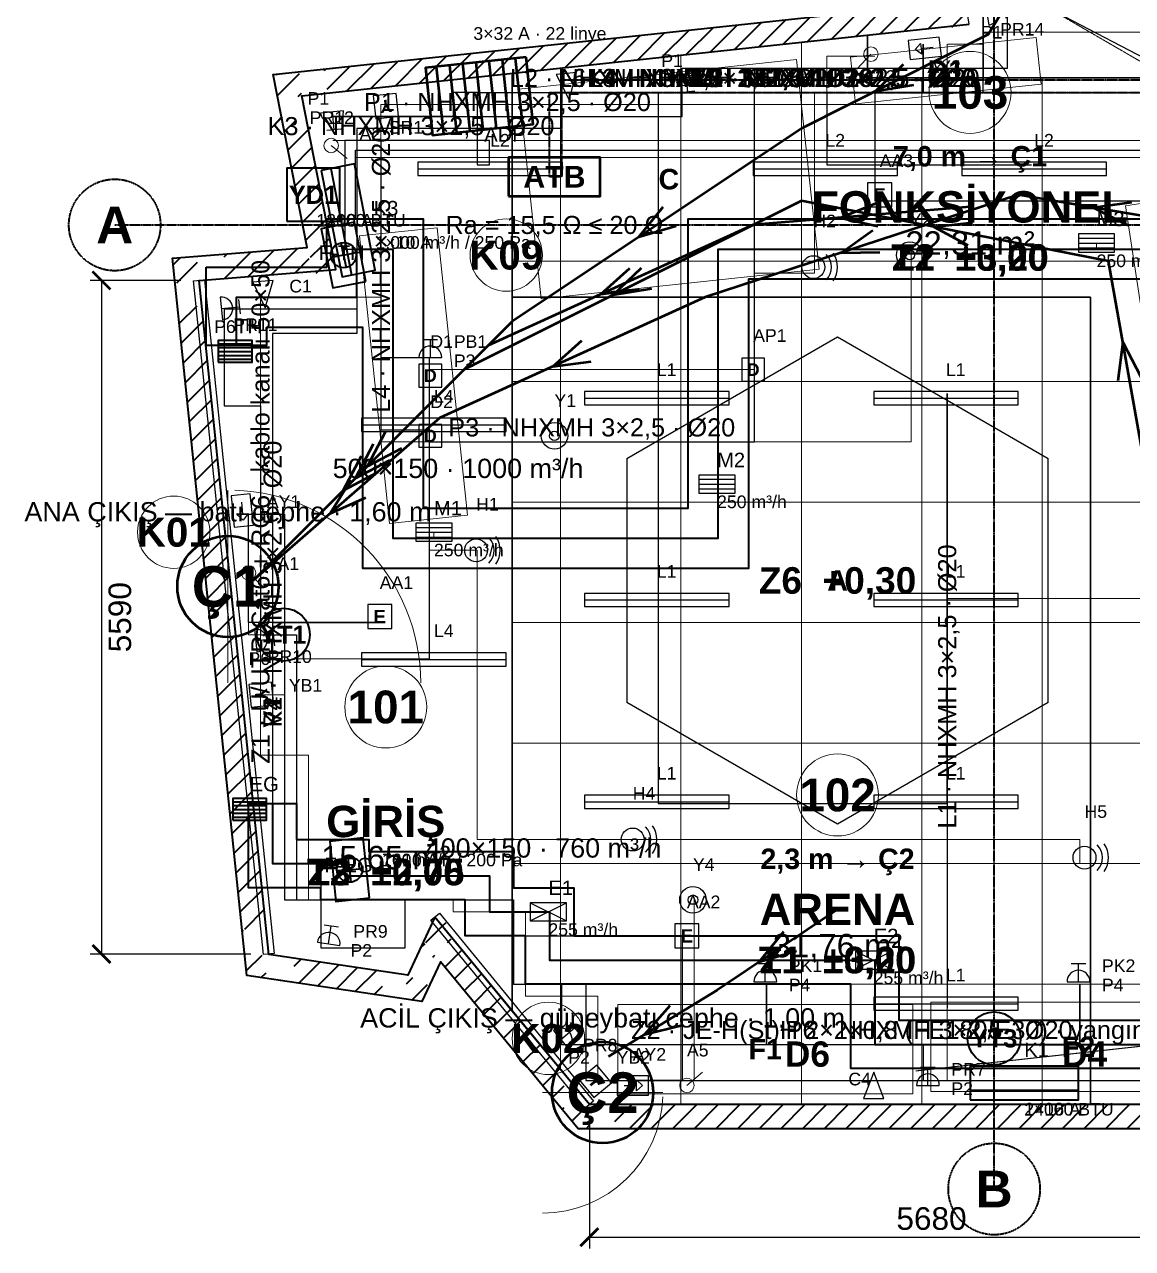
# Model space of a CAD drawing. Header units: millimetres. Extents: x -1449 to 13796, y -1194 to 14122.
# Drawn here: x -1449 to 7749, y -1194 to 8963 of the extents above; entities that cross this region are included whole.
import ezdxf
from ezdxf.enums import TextEntityAlignment as Align

# ---------------------------------------------------------------- set-up
doc = ezdxf.new("R2010")
doc.units = ezdxf.units.MM
doc.linetypes.add('DASHDOT', pattern=[3.556, 2.54, -0.508, 0, -0.508])
doc.linetypes.add('DASHED', pattern=[1.524, 1.27, -0.254])
for name, color, linetype, lineweight in [('A-CEPHE', 5, 'Continuous', 25), ('A-DUVAR-MEVCUT', 8, 'Continuous', 35), ('A-EKIPMAN', 9, 'Continuous', 18), ('A-KAPI', 8, 'Continuous', 18), ('A-KESIT-HAT', 1, 'DASHDOT', 35), ('A-MAHAL', 6, 'Continuous', 18), ('A-MOBILYA', 9, 'Continuous', 18), ('A-TAVAN-SINIR', 150, 'Continuous', 25), ('A-TAVAN-YAZI', 150, 'Continuous', 13), ('A-YANGIN-EKIP', 1, 'Continuous', 35), ('A-YANGIN-KACIS', 3, 'Continuous', 50), ('A-YAZI', 8, 'Continuous', 13), ('A-ZEMIN-DERZ', 253, 'Continuous', 13), ('A-ZEMIN-SINIR', 30, 'Continuous', 25), ('A-ZEMIN-YAZI', 30, 'Continuous', 13), ('E-AYD-ACIL', 3, 'Continuous', 25), ('E-AYD-ANAHTAR', 2, 'Continuous', 18), ('E-AYD-ARMATUR', 2, 'Continuous', 25), ('E-AYD-LINYE', 2, 'Continuous', 25), ('E-AYD-SORTI', 2, 'DASHED', 18), ('E-KUVVET-CIHAZ', 5, 'Continuous', 25), ('E-KUVVET-LINYE', 5, 'Continuous', 25), ('E-KUVVET-PRIZ', 5, 'Continuous', 25), ('E-PANO', 7, 'Continuous', 50), ('E-TOPRAK-BARA', 3, 'Continuous', 50), ('E-TOPRAK-ILETKEN', 3, 'DASHDOT', 35), ('E-TOPRAK-YAZI', 3, 'Continuous', 13), ('E-YAZI', 7, 'Continuous', 13), ('E-ZAYIF-KAMERA', 6, 'Continuous', 25), ('E-ZAYIF-LINYE', 6, 'DASHED', 13), ('E-ZAYIF-SES', 6, 'Continuous', 25), ('E-ZAYIF-TAVA', 6, 'Continuous', 18), ('E-ZAYIF-VERI', 6, 'Continuous', 25), ('E-ZAYIF-YANGIN', 1, 'Continuous', 25), ('G-OLCU', 7, 'Continuous', 13), ('M-HAVA-BESLEME', 3, 'Continuous', 35), ('M-HAVA-BRANSMAN', 3, 'DASHED', 18), ('M-HAVA-CIHAZ', 2, 'Continuous', 35), ('M-HAVA-EGZOZ', 1, 'Continuous', 35), ('M-HAVA-MENFEZ', 3, 'Continuous', 25), ('M-KLIMA-BAKIR', 4, 'Continuous', 25), ('M-KLIMA-DRENAJ', 4, 'DASHED', 18), ('M-KLIMA-IC', 4, 'Continuous', 35), ('M-YAZI', 7, 'Continuous', 13)]:
    doc.layers.add(name, color=color, linetype=linetype, lineweight=lineweight)
doc.styles.add('GYM', font='arial.ttf')
doc.styles.add('GYM-B', font='arialbd.ttf')
doc.dimstyles.new('GYM-75', dxfattribs={"dimscale": 75, "dimtxt": 2.5, "dimasz": 2, "dimexe": 1.25, "dimexo": 2, "dimgap": 0.8, "dimtad": 1, "dimdec": 0, "dimtxsty": 'GYM', "dimblk": 'ARCHTICK', "dimcen": 2.5, "dimclrt": 7, "dimazin": 3, "dimtfac": 1, "dimtmove": 0, "dimatfit": 3})

# ---------------------------------------------------------------- blocks, each defined once
blk = doc.blocks.new('_ARCHTICK')
at = {"color": 0, "linetype": 'BYBLOCK', "const_width": 0.15}
blk.add_lwpolyline([(-0.5, -0.5), (0.5, 0.5)], dxfattribs=at)
blk = doc.blocks.new('M_MENFEZ_BESLEME')
for p, q in [((-150, 40), (150, 40)), ((-150, 0), (150, 0)), ((-150, -40), (150, -40))]:
    blk.add_line(p, q)
blk.add_lwpolyline([(-150, -75), (150, -75), (150, 75), (-150, 75)], close=True)
at = {"style": 'GYM'}
for tag, p, height in [('KOD', (0, 140), 120), ('DEBI', (0, -200), 105)]:
    blk.add_attdef(tag, p, '', height=height, dxfattribs=at)
blk = doc.blocks.new('M_MENFEZ_EGZOZ')
for p, q in [((-150, -75), (150, 75)), ((-150, 75), (150, -75))]:
    blk.add_line(p, q)
blk.add_lwpolyline([(-150, -75), (150, -75), (150, 75), (-150, 75)], close=True)
at = {"style": 'GYM'}
for tag, p, height in [('KOD', (0, 140), 120), ('DEBI', (0, -200), 105)]:
    blk.add_attdef(tag, p, '', height=height, dxfattribs=at)
blk = doc.blocks.new('M_FAN')
for q in [(0, 105), (-105, 0), (105, 0), (0, -105)]:
    blk.add_line((0, 0), q)
blk.add_lwpolyline([(-250, -140), (250, -140), (250, 140), (-250, 140)], close=True)
blk.add_circle((0, 0), 105)
at = {"style": 'GYM'}
for tag, p, height in [('KOD', (0, 210), 120), ('TANIM', (0, -270), 105)]:
    blk.add_attdef(tag, p, '', height=height, dxfattribs=at)
blk = doc.blocks.new('M_PANJUR')
for p, q in [((-140, 64), (140, 64)), ((-140, 32), (140, 32)), ((-140, 0), (140, 0)), ((-140, -32), (140, -32)), ((-140, -64), (140, -64))]:
    blk.add_line(p, q)
blk.add_lwpolyline([(-140, -90), (140, -90), (140, 90), (-140, 90)], close=True)
at = {"style": 'GYM'}
blk.add_attdef('KOD', (0, 150), '', height=120, dxfattribs=at)
blk = doc.blocks.new('M_KLIMA_IC')
blk.add_line((-450, -60), (450, -60))
blk.add_lwpolyline([(-450, -140), (450, -140), (450, 140), (-450, 140)], close=True)
at = {"style": 'GYM'}
for tag, p, height in [('KOD', (0, 215), 120), ('KAPASITE', (0, -270), 105)]:
    blk.add_attdef(tag, p, '', height=height, dxfattribs=at)
blk = doc.blocks.new('E_ARMATUR_LINEER')
blk.add_line((-600, 0), (600, 0))
blk.add_lwpolyline([(-600, -55), (600, -55), (600, 55), (-600, 55)], close=True)
at = {"style": 'GYM'}
blk.add_attdef('LINYE', (0, 185), '', height=105, dxfattribs=at)
blk = doc.blocks.new('E_ACIL')
blk.add_lwpolyline([(-100, -100), (100, -100), (100, 100), (-100, 100)], close=True)
at = {"style": 'GYM-B'}
blk.add_text('E', height=110, dxfattribs=at).set_placement((0, 0), align=Align.MIDDLE_CENTER)
at = {"style": 'GYM'}
blk.add_attdef('KOD', (0, 230), '', height=105, dxfattribs=at)
blk = doc.blocks.new('E_YONLENDIRME')
for points in [[(-130, -80), (130, -80), (130, 80), (-130, 80)], [(30, 45), (80, 0), (30, -45)]]:
    blk.add_lwpolyline(points, close=True)
blk.add_lwpolyline([(-70, 0), (30, 0)])
at = {"style": 'GYM'}
blk.add_attdef('KOD', (0, 205), '', height=105, dxfattribs=at)
blk = doc.blocks.new('E_ANAHTAR')
blk.add_line((0, 0), (130, 110))
blk.add_circle((0, 0), 60)
at = {"style": 'GYM'}
blk.add_attdef('KOD', (0, 240), '', height=105, dxfattribs=at)
blk = doc.blocks.new('E_PANO')
for p, q in [((-330, -280), (-330, 280)), ((-220, -280), (-220, 280)), ((-110, -280), (-110, 280)), ((0, -280), (0, 280)), ((110, -280), (110, 280)), ((220, -280), (220, 280)), ((330, -280), (330, 280))]:
    blk.add_line(p, q)
blk.add_lwpolyline([(-420, -280), (420, -280), (420, 280), (-420, 280)], close=True)
at = {"style": 'GYM'}
for tag, p, height in [('KOD', (0, 380), 120), ('TANIM', (0, -470), 105)]:
    blk.add_attdef(tag, p, '', height=height, dxfattribs=at)
blk = doc.blocks.new('E_PRIZ')
for p, q in [((-60, 150), (60, 150)), ((0, 0), (0, 150)), ((-95, 0), (95, 0))]:
    blk.add_line(p, q)
blk.add_arc((0, 0), 95, 0, 180)
at = {"style": 'GYM'}
for tag, p in [('KOD', (195, 80)), ('LINYE', (195, -80))]:
    blk.add_attdef(tag, p, '', height=105, dxfattribs=at)
blk = doc.blocks.new('E_KAMERA')
blk.add_lwpolyline([(-110, -85), (110, 0), (-110, 85)], close=True)
at = {"style": 'GYM'}
blk.add_attdef('KOD', (0, 210), '', height=105, dxfattribs=at)
blk = doc.blocks.new('E_HOPARLOR')
blk.add_circle((0, 0), 95)
for radius, start, end in [(150, -45, 45), (200, -35, 35)]:
    blk.add_arc((0, 0), radius, start, end)
at = {"style": 'GYM'}
blk.add_attdef('KOD', (0, 330), '', height=105, dxfattribs=at)
blk = doc.blocks.new('E_VERI')
blk.add_lwpolyline([(-95, -95), (95, -95), (95, 95), (-95, 95)], close=True)
at = {"style": 'GYM-B'}
blk.add_text('D', height=105, dxfattribs=at).set_placement((0, 0), align=Align.MIDDLE_CENTER)
at = {"style": 'GYM'}
blk.add_attdef('KOD', (0, 230), '', height=105, dxfattribs=at)
blk = doc.blocks.new('E_DEDEKTOR')
for radius in [110, 40]:
    blk.add_circle((0, 0), radius)
at = {"style": 'GYM'}
blk.add_attdef('KOD', (0, 240), '', height=105, dxfattribs=at)
blk = doc.blocks.new('E_YANGIN_BUTON')
blk.add_lwpolyline([(-95, -95), (95, -95), (95, 95), (-95, 95)], close=True)
at = {"style": 'GYM-B'}
blk.add_text('Y', height=105, dxfattribs=at).set_placement((0, 0), align=Align.MIDDLE_CENTER)
at = {"style": 'GYM'}
blk.add_attdef('KOD', (0, 230), '', height=105, dxfattribs=at)

msp = doc.modelspace()

# ---------------------------------------------------------------- hatches: boundary and pattern name
at = {"layer": 'A-DUVAR-MEVCUT'}
h = msp.add_hatch(dxfattribs=at)
h.set_pattern_fill('ANSI31', scale=40)
h.paths.add_polyline_path([(11012, 4959), (11563, 1104), (11761, 1132.3), (11210, 4987.3)])
h.paths.add_polyline_path([(11353, 1093), (11563, 1104), (11533, 1314), (11735, 1314), (11773, 1048.3), (11773, 914.7), (11377.4, 894), (11353, 894)])
h.paths.add_polyline_path([(11563, 1104), (10456, 1046), (10466.5, 846.3), (11573.5, 904.3)])
h.paths.add_polyline_path([(10432.3, 1256), (10456, 1046), (10666, 1057), (10666, 856.7), (10278.4, 836.4), (10275.5, 862.3), (10246, 838.7), (10246, 1256)])
h.paths.add_polyline_path([(10456, 1046), (10400, 1542), (10201.3, 1519.6), (10257.3, 1023.6)])
h.paths.add_polyline_path([(10190, 1332), (10190, 1534.6), (10400, 1542), (10423.7, 1332)])
h.paths.add_polyline_path([(10400, 1542), (10116, 1532), (10123, 1332.1), (10407, 1342.1)])
h.paths.add_polyline_path([(10326, 1322), (10129.9, 1322), (10116, 1532), (10326, 1539.4)])
h.paths.add_polyline_path([(10116, 1532), (10150, 1018), (10349.6, 1031.2), (10315.6, 1545.2)])
h.paths.add_polyline_path([(9940, 850.4), (10150, 1018), (10136.1, 1228), (10360, 1228), (10360, 840.7), (10278.4, 836.4), (10275.5, 862.3), (10207.5, 808), (9940, 808)])
h.paths.add_polyline_path([(10150, 1018), (9527.5, 521.1), (9652.2, 364.8), (10274.8, 861.7)])
h.paths.add_polyline_path([(9317.5, 322.8), (9531, 498), (9527.5, 521.1), (9737.5, 688.7), (9737.5, 408.7), (9618.5, 311.1), (9317.5, 311.1)])
h.paths.add_polyline_path([(9527.5, 521.1), (9531, 498), (9728.7, 528.2), (9725.2, 551.3)])
h.paths.add_polyline_path([(9321, 325.7), (9531, 498), (9527.5, 521.1), (9741, 691.5), (9741, 411.6), (9590.4, 288), (9321, 288)])
h.paths.add_polyline_path([(9531, 498), (8924, 0), (9050.9, -154.6), (9657.9, 343.4)])
h.paths.add_polyline_path([(9134, -86.4), (8995.5, -200), (8714, -200), (8714, 0), (8924, 0), (9134, 172.3)])
h.paths.add_polyline_path([(8924, 0), (3241, 0), (3241, -200), (8924, -200)])
h.paths.add_polyline_path([(3067.6, 210), (3241, 0), (3451, 0), (3451, -200), (3146.8, -200), (3031, -59.8), (3031, 210)])
h.paths.add_polyline_path([(3241, 0), (1957, 1555), (1802.8, 1427.7), (3086.8, -127.3)])
h.paths.add_polyline_path([(1858.6, 1345), (1957, 1555), (2130.4, 1345)])
h.paths.add_polyline_path([(1957, 1555), (1732, 1075), (1913.1, 990.1), (2138.1, 1470.1)])
h.paths.add_polyline_path([(1522, 904.1), (1522, 1106.3), (1732, 1075), (1830.4, 1285), (1942, 1285), (1942, 1051.8), (1854.4, 865), (1784.2, 865)])
h.paths.add_polyline_path([(1732, 1075), (579, 1247), (549.5, 1049.2), (1702.5, 877.2)])
h.paths.add_polyline_path([(557.3, 1457), (579, 1247), (789, 1215.7), (789, 1037), (631.2, 1037), (396, 1072.1), (369, 1333.3), (369, 1457)])
h.paths.add_polyline_path([(579, 1247), (0, 6840), (-198.9, 6819.4), (380.1, 1226.4)])
h.paths.add_polyline_path([(210, 6856.8), (0, 6840), (21.7, 6630), (-179.3, 6630), (-210, 6926.3), (-210, 7023.8), (116.8, 7050), (210, 7050)])
h.paths.add_polyline_path([(0, 6840), (1136, 6931), (1120, 7130.4), (-16, 7039.4)])
h.paths.add_polyline_path([(1094.8, 7141), (1136, 6931), (926, 6914.2), (926, 7141)])
h.paths.add_polyline_path([(1136, 6931), (853, 8372), (656.7, 8333.5), (939.7, 6892.5)])
h.paths.add_polyline_path([(1063, 8394.5), (853, 8372), (894.2, 8162), (690.4, 8162), (643, 8403.5), (643, 8550.7), (935.7, 8582), (1063, 8582)])
h.paths.add_polyline_path([(853, 8372), (6392, 8965), (6370.7, 9163.9), (831.7, 8570.9)])
h.paths.add_polyline_path([(6359.2, 9175), (6392, 8965), (6182, 8942.5), (6182, 9175)])
h.paths.add_polyline_path([(6392, 8965), (5840, 12499), (5642.4, 12468.1), (6194.4, 8934.1)])
h.paths.add_polyline_path([(6050, 12524.5), (5840, 12499), (5872.8, 12289), (5670.4, 12289), (5630, 12547.5), (5630, 12675), (5910.3, 12709), (6050, 12709)])
h.paths.add_polyline_path([(5840, 12499), (9885, 12990), (9860.9, 13188.5), (5815.9, 12697.5)])
h.paths.add_polyline_path([(9915.2, 12780), (9885, 12990), (9675, 12964.5), (9675, 13166), (9955.3, 13200), (10056.9, 13200), (10095, 12934.7), (10095, 12780)])
h.paths.add_polyline_path([(9885, 12990), (10491, 8771), (10689, 8799.4), (10083, 13018.4)])
h.paths.add_polyline_path([(10500.3, 8561), (10473, 8753), (10281, 8725.3), (10281, 8741.2), (10491, 8771), (10460.8, 8981), (10662.9, 8981), (10701, 8715.7), (10701, 8598.8), (10697.1, 8598.2), (10701, 8570.5), (10701, 8561)])
h.paths.add_polyline_path([(10491, 8771), (8314, 8462), (8342.1, 8264), (10519.1, 8573)])
h.paths.add_polyline_path([(8524, 8472.1), (8329, 8444), (8356.2, 8252), (8346.1, 8252), (8314, 8462), (8524, 8491.8)])
h.paths.add_polyline_path([(8314, 8462), (8485.6, 7338.9), (8683.3, 7369.1), (8511.7, 8492.2)])
h.paths.add_polyline_path([(8455.9, 7548.9), (8485.6, 7338.9), (8453.5, 7548.9)])
h.paths.add_polyline_path([(8485.6, 7338.9), (8329, 8444), (8131, 8415.9), (8287.6, 7310.9)])
h.paths.add_polyline_path([(8539, 8474.3), (8329, 8444), (8358.8, 8234), (8348.8, 8234), (8314, 8462), (8539, 8493.9)])
h.paths.add_polyline_path([(8329, 8444), (10473, 8753), (10444.5, 8951), (8300.5, 8642)])
h.paths.add_polyline_path([(10502.9, 8543), (10473, 8753), (10263, 8722.7), (10263, 8738.6), (10491, 8771), (10463.4, 8963), (10665.5, 8963), (10683, 8841), (10683, 8543)])
h.paths.add_polyline_path([(10473, 8753), (10996, 5080), (11194, 5108.2), (10671, 8781.2)])
h.paths.add_polyline_path([(11024.7, 4870), (11012, 4959), (10786, 4926.8), (10786, 5050.2), (10996, 5080), (10966.1, 5290), (11168.1, 5290), (11206, 5023.9), (11206, 4870)])
h.paths.add_polyline_path([(10996, 5080), (8876.8, 4779), (8904.9, 4580.9), (11024.1, 4882)])
h.paths.add_polyline_path([(9086.8, 4685.1), (8895.3, 4657.9), (8876.8, 4779), (9086.8, 4808.8)])
h.paths.add_polyline_path([(8876.8, 4779), (8895.3, 4657.9), (9093, 4688.1), (9074.5, 4809.2)])
h.paths.add_polyline_path([(9105.3, 4687.8), (8895.3, 4657.9), (8876.8, 4779), (9105.3, 4811.4)])
h.paths.add_polyline_path([(8895.3, 4657.9), (11012, 4959), (10983.8, 5157), (8867.1, 4855.9)])
h.paths.add_polyline_path([(11042, 4749), (11012, 4959), (10802, 4929.1), (10802, 5052.4), (10996, 5080), (10983.3, 5169), (11185.3, 5169), (11222, 4911.6), (11222, 4910.1), (11221, 4910), (11222, 4903.3), (11222, 4749)])

# ---------------------------------------------------------------- linework, layer by layer
at = {"layer": 'A-CEPHE'}
for points in [[(-44.8, 6835.4), (44.8, 6844.6), (624.8, 1254.6), (535.2, 1245.4)], [(3274.8, 28.5), (3205.2, -28.5), (1925.2, 1531.5), (1994.8, 1588.5)]]:
    msp.add_lwpolyline(points, close=True, dxfattribs=at)
at = {"layer": 'A-DUVAR-MEVCUT'}
msp.add_lwpolyline([(11221, 4910), (11791.9, 915.7), (10278.4, 836.4), (10275.5, 862.3), (9742.7, 436.9), (9745.9, 415.6), (8995.5, -200), (3146.8, -200), (2004, 1184), (1849.9, 855.2), (396, 1072.1), (-220, 7023), (896.5, 7112.5), (614.7, 8547.6), (6162, 9141.5), (5610.5, 12672.6), (10055.1, 13212.1), (10717.5, 8601.1), (10697.1, 8598.2), (11222.2, 4910.1)], close=True, dxfattribs=at)
msp.add_lwpolyline([(8924, 0), (3241, 0), (1957, 1555), (1732, 1075), (579, 1247), (0, 6840), (1136, 6931), (853, 8372), (6392, 8965)], dxfattribs=at)
at = {"layer": 'A-EKIPMAN'}
for points in [[(6991.3, 8468.5), (6949.9, 8856.3), (5408.7, 8691.5), (5450.1, 8303.7)], [(4960.5, 8673.3), (2653.6, 8426.8), (2839.5, 6686.7), (5146.4, 6933.2)], [(8301.9, 7552.9), (7689, 7459.1), (8058.1, 5047.1), (8671, 5140.9)], [(5300, 6369.9), (3550.7, 5359.9), (3550.7, 3340.1), (5300, 2330.1), (7049.3, 3340.1), (7049.3, 5359.9)], [(5925, 90), (5925, 830), (3475, 830), (3475, 90)], [(8525, 110), (8525, 850), (6075, 850), (6075, 110)]]:
    msp.add_lwpolyline(points, close=True, dxfattribs=at)
at = {"layer": 'A-KAPI'}
for p, q in [((240, 3500), (240, 5100)), ((2850, 100), (3850, 100))]:
    msp.add_line(p, q, dxfattribs=at)
for centre, radius, start, end in [((240, 3500), 1600, 0, 88), ((2850, 100), 1000, -90, -2)]:
    msp.add_arc(centre, radius, start, end, dxfattribs=at)
at = {"layer": 'A-KESIT-HAT'}
for p, q in [((6600, -700), (6600, 13700)), ((-700, 7300), (12300, 7300))]:
    msp.add_line(p, q, dxfattribs=at)
for centre in [(-700, 7300), (6600, -700)]:
    msp.add_circle(centre, 380, dxfattribs=at)
at = {"layer": 'A-MAHAL'}
for centre, radius in [((6400, 8400), 340), ((2550, 7050), 300), ((-210, 4750), 300), ((1550, 3300), 340), ((5300, 2570), 340), ((2900, 550), 300)]:
    msp.add_circle(centre, radius, dxfattribs=at)
at = {"layer": 'A-MOBILYA'}
msp.add_lwpolyline([(1977.8, 7277.4), (1331.3, 7209.5), (1582.2, 4822.6), (2228.7, 4890.5)], close=True, dxfattribs=at)
at = {"layer": 'A-TAVAN-SINIR'}
for points in [[(5550, 8520), (5550, 8874.9), (6392, 8965), (5840, 12499), (9885, 12990), (10491, 8771), (8722.6, 8520)], [(8924, 0), (7400, 0), (7400, 6700), (2600, 6700), (2600, 8559), (5550, 8874.9), (5550, 8520), (8722.6, 8520), (8314, 8462), (9531, 498)], [(1957, 1555), (1732, 1075), (579, 1247), (0, 6840), (1136, 6931), (853, 8372), (2600, 8559), (2600, 776.3)], [(7400, 6700), (7400, 0), (3241, 0), (2600, 776.3), (2600, 6700)]]:
    msp.add_lwpolyline(points, close=True, dxfattribs=at)
at = {"layer": 'A-YANGIN-EKIP'}
msp.add_lwpolyline([(730, 7330), (1170, 7330), (1170, 7770), (730, 7770)], close=True, dxfattribs=at)
for centre in [(700, 3900), (6600, 550)]:
    msp.add_circle(centre, 220, dxfattribs=at)
at = {"layer": 'A-YANGIN-KACIS'}
for p, q in [((5614.2, 8409.1), (5846.5, 8633.2)), ((5614.2, 8409.1), (5932.5, 8462.1)), ((3650.2, 7200.2), (3853.5, 7450.8)), ((5320.6, 7360.1), (5619.8, 7481.1)), ((7422.5, 7445), (7742.3, 7488.1)), ((7422.5, 7445), (7710.5, 7299.3)), ((5320.6, 7360.1), (5635.7, 7290.2)), ((6098.4, 7284.6), (6419.2, 7319.3)), ((3650.2, 7200.2), (3959.8, 7291.4)), ((5328.9, 7069.1), (5592.1, 7255.8)), ((6098.4, 7284.6), (6382.4, 7131.4)), ((5328.9, 7069.1), (5651.6, 7073.8)), ((3336.1, 6725.5), (3577.1, 6940.2)), ((3439, 6719.5), (3671.8, 6943)), ((3336.1, 6725.5), (3656.3, 6765.9)), ((3439, 6719.5), (3757.5, 6771.7)), ((2936.1, 6125.5), (3177.1, 6340.2)), ((7668.7, 6327.3), (7628, 6007.1)), ((7668.7, 6327.3), (7816.6, 6040.4)), ((2936.1, 6125.5), (3256.3, 6165.9)), ((1397.7, 5297.7), (1547.9, 5583.3)), ((1197.7, 5097.7), (1347.9, 5383.3)), ((1297.7, 5197.7), (1447.9, 5483.3)), ((1397.7, 5297.7), (1683.3, 5447.9)), ((1297.7, 5197.7), (1583.3, 5347.9)), ((1089.3, 4906.8), (1258.8, 5181.4)), ((1197.7, 5097.7), (1483.3, 5247.9)), ((1089.3, 4906.8), (1384.6, 5037)), ((4650.5, 1184.8), (4853.2, 1435.9)), ((4650.5, 1184.8), (4959.8, 1276.8)), ((3696.4, 581.1), (3909.4, 823.5)), ((3696.4, 581.1), (4009.3, 660.1))]:
    msp.add_line(p, q, dxfattribs=at)
for points in [[(8050, 11100), (7050, 9700), (6550, 8880), (5000, 8100), (2600, 6500), (450, 4350)], [(9800, 6300), (8950, 7050), (8400, 7280), (6800, 7550), (4200, 6700), (2000, 5700), (450, 4350)], [(10100, 3300), (9350, 3380), (8600, 3500), (7850, 5300), (7550, 7000), (5000, 7500), (2200, 6100), (450, 4350)], [(6400, 7450), (4600, 7300), (2400, 6300), (450, 4350)], [(5300, 1620), (4300, 950), (3400, 400)]]:
    msp.add_lwpolyline(points, dxfattribs=at)
for centre in [(240, 4300), (3350, 100)]:
    msp.add_circle(centre, 420, dxfattribs=at)
at = {"layer": 'A-ZEMIN-DERZ'}
for p, q in [((5000, 6700), (5000, 8816)), ((4000, 6700), (4000, 8708.9)), ((3000, 6700), (3000, 8601.9)), ((6000, 6700), (6000, 8520)), ((7000, 6700), (7000, 8520)), ((2600, 8000), (8384.6, 8000)), ((2600, 7000), (8537.4, 7000)), ((3000, 291.9), (3000, 6700)), ((4000, 0), (4000, 6700)), ((5000, 0), (5000, 6700)), ((6000, 0), (6000, 6700)), ((7000, 0), (7000, 6700)), ((2600, 6000), (7400, 6000)), ((7400, 6000), (8690.2, 6000)), ((2600, 5000), (7400, 5000)), ((7400, 5000), (8843, 5000)), ((2600, 4000), (7400, 4000)), ((7400, 4000), (8995.9, 4000)), ((2600, 3000), (7400, 3000)), ((7400, 3000), (9148.7, 3000)), ((2600, 2000), (7400, 2000)), ((7400, 2000), (9301.5, 2000)), ((2600, 1000), (7400, 1000)), ((7400, 1000), (9454.3, 1000)), ((3241, 0), (7400, 0)), ((7400, 0), (8924, 0))]:
    msp.add_line(p, q, dxfattribs=at)
at = {"layer": 'A-ZEMIN-SINIR'}
for points in [[(5550, 8520), (5550, 8874.9), (6392, 8965), (5840, 12499), (9885, 12990), (10491, 8771), (8722.6, 8520)], [(8924, 0), (7400, 0), (7400, 6700), (2600, 6700), (2600, 8559), (5550, 8874.9), (5550, 8520), (8722.6, 8520), (8314, 8462), (9531, 498)], [(1957, 1555), (1732, 1075), (579, 1247), (0, 6840), (1136, 6931), (853, 8372), (2600, 8559), (2600, 776.3)], [(7400, 6700), (7400, 0), (3241, 0), (2600, 776.3), (2600, 6700)], [(5300, 6369.9), (3550.7, 5359.9), (3550.7, 3340.1), (5300, 2330.1), (7049.3, 3340.1), (7049.3, 5359.9)]]:
    msp.add_lwpolyline(points, close=True, dxfattribs=at)
at = {"layer": 'E-AYD-LINYE'}
for p, q in [((6510, 8400), (6510, 11900)), ((6510, 10300), (6510, 8500)), ((6010, 8400), (6010, 8800)), ((6010, 8800), (6010, 8400)), ((6510, 8500), (3010, 8500)), ((3010, 8500), (3010, 8100)), ((2310, 8400), (3810, 8400)), ((2310, 8400), (5210, 8400)), ((2310, 8400), (6510, 8400)), ((2310, 8400), (2310, 7800)), ((2310, 8400), (8210, 8400)), ((2310, 8400), (6010, 8400)), ((3810, 8400), (3810, 5900)), ((5210, 8400), (5210, 7800)), ((6010, 8400), (5610, 8400)), ((5610, 8400), (5610, 7500)), ((3010, 8100), (1310, 8100)), ((1310, 8100), (1310, 6400)), ((2410, 8000), (1510, 8000)), ((1510, 8000), (1510, 5600)), ((2410, 7800), (2410, 8000)), ((2310, 7800), (2410, 7800)), ((5210, 7800), (6910, 7800)), ((5610, 7500), (8310, 7500)), ((1310, 6400), (610, 6400)), ((610, 6400), (610, 4000)), ((3810, 5900), (3810, 4200)), ((6210, 4200), (6210, 5900)), ((6210, 5900), (6210, 800)), ((1510, 5600), (1910, 5600)), ((1910, 5600), (1910, 3700)), ((410, 4900), (310, 4900)), ((310, 4900), (710, 4900)), ((410, 4000), (410, 4900)), ((710, 4900), (710, 1700)), ((3810, 4200), (3810, 2500)), ((6210, 2500), (6210, 4200)), ((1510, 4000), (410, 4000)), ((610, 4000), (1510, 4000)), ((3810, 2500), (6210, 2500)), ((710, 1700), (2610, 1700)), ((2610, 1700), (2610, 1400)), ((2610, 1400), (4010, 1400)), ((4010, 1400), (4010, 200)), ((4010, 200), (3610, 200))]:
    msp.add_line(p, q, dxfattribs=at)
at = {"layer": 'E-AYD-SORTI'}
for p, q in [((5610, 8700), (5210, 8700)), ((5210, 8700), (5210, 7800)), ((1110, 8000), (2410, 8000)), ((2410, 8000), (2410, 7800)), ((410, 4400), (410, 3900)), ((8410, 4200), (6210, 4200)), ((410, 3900), (810, 3900)), ((810, 3900), (810, 3700)), ((810, 3700), (1910, 3700)), ((6210, 200), (6210, 800)), ((4010, 200), (6210, 200))]:
    msp.add_line(p, q, dxfattribs=at)
at = {"layer": 'E-KUVVET-LINYE'}
for p, q in [((6510, 8400), (6510, 12400)), ((6710, 8600), (6710, 10300)), ((6510, 8600), (6510, 9100)), ((4010, 8200), (4010, 8600)), ((4010, 8600), (6510, 8600)), ((4610, 6100), (4610, 8600)), ((4610, 8600), (6710, 8600)), ((2310, 8400), (2110, 8400)), ((2110, 8400), (2110, 8200)), ((2310, 8400), (2310, 8000)), ((2310, 8400), (2310, 8000)), ((2310, 8400), (2310, 8000)), ((2310, 8400), (2310, 8000)), ((2310, 8400), (8210, 8400)), ((2310, 8400), (2310, 8000)), ((2310, 8400), (8210, 8400)), ((2310, 8400), (2310, 8000)), ((2310, 8400), (6510, 8400)), ((2310, 8400), (8210, 8400)), ((2310, 8400), (8210, 8400)), ((2310, 8400), (2310, 8000)), ((2310, 8400), (8210, 8400)), ((2110, 8200), (1110, 8200)), ((1110, 8200), (4010, 8200)), ((2310, 8000), (1210, 8000)), ((1210, 8000), (1210, 7300)), ((2310, 8000), (1210, 8000)), ((1210, 8000), (1210, 7100)), ((2310, 8000), (1310, 8000)), ((1310, 8000), (1310, 6400)), ((2310, 8000), (1310, 8000)), ((1310, 8000), (1310, 6600)), ((2310, 8000), (1310, 8000)), ((1310, 8000), (1310, 6400)), ((2310, 8000), (1310, 8000)), ((1310, 8000), (1310, 6400)), ((2310, 8000), (1510, 8000)), ((1510, 8000), (1510, 6200)), ((1210, 7100), (1310, 7100)), ((1310, 7100), (1310, 6400)), ((1310, 6600), (210, 6600)), ((210, 6600), (210, 5800)), ((1310, 6400), (610, 6400)), ((610, 6400), (610, 2000)), ((1310, 6400), (610, 6400)), ((610, 6400), (610, 2000)), ((1310, 6400), (610, 6400)), ((610, 6400), (610, 2000)), ((1310, 6400), (610, 6400)), ((610, 6400), (610, 2000)), ((1510, 6200), (1910, 6200)), ((1910, 6200), (1910, 6100)), ((1910, 6100), (1910, 5500)), ((4610, 5500), (4610, 6100)), ((210, 5800), (510, 5800)), ((510, 5800), (510, 3900)), ((1910, 5500), (4610, 5500)), ((510, 3900), (810, 3900)), ((810, 3900), (810, 1700)), ((610, 2000), (1010, 2000)), ((610, 2000), (1010, 2000)), ((610, 2000), (1010, 2000)), ((610, 2000), (1210, 2000)), ((1010, 2000), (1010, 1300)), ((1010, 2000), (1010, 1700)), ((1010, 2000), (1010, 1700)), ((1210, 2000), (1210, 1900)), ((810, 1700), (2610, 1700)), ((1010, 1700), (2610, 1700)), ((1010, 1700), (2610, 1700)), ((1710, 1300), (1710, 1700)), ((1710, 1700), (2610, 1700)), ((2610, 1700), (2610, 1000)), ((2610, 1700), (2610, 1000)), ((2610, 1700), (2610, 1000)), ((2610, 1700), (2610, 1000)), ((1010, 1300), (1110, 1300)), ((1110, 1300), (1710, 1300)), ((2610, 1000), (3010, 1000)), ((2610, 1000), (3210, 1000)), ((2610, 1000), (3210, 1000)), ((2610, 1000), (3210, 1000)), ((3010, 1000), (3010, 500)), ((3210, 1000), (3210, 500)), ((3210, 1000), (3210, 500)), ((3210, 1000), (3210, 200)), ((4710, 500), (4710, 1000)), ((4710, 1000), (4710, 500)), ((7310, 500), (7310, 1000)), ((7310, 1000), (7310, 500)), ((3010, 500), (6010, 500)), ((3210, 500), (8910, 500)), ((3210, 500), (4710, 500)), ((4710, 500), (7310, 500)), ((6010, 500), (6010, 200)), ((7310, 500), (8910, 500)), ((3210, 200), (6810, 200)), ((6010, 200), (8410, 200))]:
    msp.add_line(p, q, dxfattribs=at)
at = {"layer": 'E-TOPRAK-BARA'}
msp.add_lwpolyline([(2570, 7540), (3330, 7540), (3330, 7860), (2570, 7860)], close=True, dxfattribs=at)
at = {"layer": 'E-TOPRAK-ILETKEN'}
for points in [[(10610, 7000), (10510, 7000), (10510, 6900), (8010, 6900), (8010, 8500), (3010, 8500), (3010, 7700), (2910, 7700)], [(2910, 7700), (2910, 8400), (8210, 8400), (8210, 6900), (9610, 6900)], [(2910, 7700), (2910, 8400), (8210, 8400), (8210, 4700), (8710, 4700), (8710, 2300), (10010, 2300)]]:
    msp.add_lwpolyline(points, dxfattribs=at)
at = {"layer": 'E-ZAYIF-LINYE'}
for p, q in [((6510, 8800), (6510, 11400)), ((6510, 11400), (6510, 8500)), ((6210, 8300), (6210, 8800)), ((6210, 8800), (6510, 8800)), ((6510, 8500), (3010, 8500)), ((3010, 8500), (3010, 8400)), ((2310, 8400), (2110, 8400)), ((2110, 8400), (2110, 8300)), ((3010, 8400), (2310, 8400)), ((2110, 8300), (1510, 8300)), ((1510, 8300), (1510, 5500)), ((1510, 6700), (1510, 8300)), ((1510, 8300), (6210, 8300)), ((5910, 5500), (5910, 7100)), ((5910, 7100), (9010, 7100)), ((510, 3400), (510, 6700)), ((510, 6700), (1510, 6700)), ((1510, 5500), (2910, 5500)), ((2910, 5500), (5910, 5500)), ((710, 3400), (510, 3400)), ((710, 1700), (710, 3400)), ((2110, 1700), (710, 1700)), ((2110, 1600), (2110, 1700)), ((4110, 500), (4110, 1700)), ((4110, 1700), (4110, 200)), ((2710, 1600), (2110, 1600)), ((2710, 900), (2710, 1600)), ((3310, 900), (2710, 900)), ((3310, 200), (3310, 900)), ((8910, 500), (4110, 500)), ((4110, 200), (3310, 200))]:
    msp.add_line(p, q, dxfattribs=at)
at = {"layer": 'E-ZAYIF-TAVA'}
for p, q in [((10010, 8900), (6510, 8900)), ((6510, 8900), (6510, 8500)), ((6510, 8500), (3010, 8500)), ((3010, 8500), (3010, 8100)), ((2310, 8400), (3110, 8400)), ((3110, 8400), (5110, 8400)), ((5110, 8400), (5110, 6900)), ((3010, 8100), (1310, 8100)), ((1310, 8100), (1310, 6700)), ((5110, 6900), (4610, 6900)), ((4610, 6900), (4610, 6100)), ((1310, 6700), (510, 6700)), ((510, 6700), (510, 2900)), ((4610, 6100), (1910, 6100)), ((1910, 6100), (1910, 5500)), ((1910, 5500), (1910, 4600)), ((1910, 4600), (2310, 4600)), ((2310, 4600), (2310, 2200)), ((510, 2900), (910, 2900)), ((910, 2900), (910, 1700)), ((2310, 2200), (3610, 2200)), ((3610, 2200), (7310, 2200)), ((7310, 2200), (7310, 2000)), ((7310, 2000), (8710, 2000)), ((910, 1700), (2610, 1700)), ((2610, 1700), (2610, 1000)), ((2610, 1000), (3210, 1000)), ((3210, 1000), (3210, 200)), ((3210, 200), (5610, 200))]:
    msp.add_line(p, q, dxfattribs=at)
at = {"layer": 'M-HAVA-BESLEME'}
msp.add_lwpolyline([(60, 6950), (1060, 6950), (1060, 7350), (1860, 7350), (1860, 4950), (4060, 4950), (4060, 7350), (7960, 7350), (7960, 9250), (8260, 9250), (8260, 10100), (8760, 10100), (8760, 8750), (8460, 8750), (8460, 6850), (4560, 6850), (4560, 4450), (1360, 4450), (1360, 6450), (560, 6450), (560, 6300), (60, 6300)], close=True, dxfattribs=at)
msp.add_lwpolyline([(310, 6300), (310, 6700), (1310, 6700), (1310, 7100), (1610, 7100), (1610, 4700), (4310, 4700), (4310, 7100), (8210, 7100), (8210, 9000), (8510, 9000), (8510, 10100)], dxfattribs=at)
at = {"layer": 'M-HAVA-BRANSMAN'}
for p, q in [((7450, 7100), (7450, 7150)), ((7450, 7100), (7450, 7100)), ((4310, 5150), (4300, 5150)), ((4300, 5150), (4300, 5150)), ((1950, 4700), (1950, 4750)), ((1950, 4700), (1950, 4700)), ((2900, 1600), (2900, 1600)), ((2900, 1600), (2900, 1600)), ((5600, 1200), (5600, 1200)), ((5600, 1200), (5600, 1200))]:
    msp.add_line(p, q, dxfattribs=at)
at = {"layer": 'M-HAVA-EGZOZ'}
msp.add_lwpolyline([(810, 2200), (1410, 2200), (1410, 2100), (2610, 2100), (2610, 1800), (3110, 1800), (3110, 1400), (5810, 1400), (5810, 700), (8010, 700), (8010, 1400), (8410, 1400), (8410, 300), (5410, 300), (5410, 1000), (2710, 1000), (2710, 1400), (2210, 1400), (2210, 1700), (1010, 1700), (1010, 1800), (410, 1800), (410, 2500), (810, 2500)], close=True, dxfattribs=at)
msp.add_lwpolyline([(610, 2500), (610, 2000), (1210, 2000), (1210, 1900), (2410, 1900), (2410, 1600), (2910, 1600), (2910, 1200), (5610, 1200), (5610, 500), (8210, 500), (8210, 1400)], dxfattribs=at)
at = {"layer": 'M-KLIMA-BAKIR'}
for points in [[(7050, 11900), (7050, 9100), (8050, 8580), (9450, 7620), (11200, 6300), (11900, 6100)], [(1300, 7350), (1300, 7920), (5950, 7920), (7950, 7920), (9450, 7620), (11200, 6300), (11900, 6100)], [(5950, 280), (9050, 620), (9520, 3900), (10050, 5550), (10800, 6050), (11900, 6100)]]:
    msp.add_lwpolyline(points, dxfattribs=at)
at = {"layer": 'M-KLIMA-DRENAJ'}
for points in [[(7050, 11900), (7050, 9100), (8050, 8520), (9400, 7560), (11100, 6200), (11600, 5900)], [(1300, 7350), (1300, 7860), (5950, 7860), (7950, 7860), (9400, 7560), (11100, 6200), (11600, 5900)], [(5950, 280), (9050, 620), (9520, 3900), (10600, 5300), (11600, 5550)]]:
    msp.add_lwpolyline(points, dxfattribs=at)

# ---------------------------------------------------------------- block references
at = {"layer": 'E-AYD-ACIL'}
ref = msp.add_blockref('E_YONLENDIRME', (6024, 8765), dxfattribs=dict(at, rotation=186.1))
ref.add_attrib('KOD', 'AY3', (6045.8, 8561.2), dxfattribs={"layer": '0', "height": 105, "style": 'GYM'})
for name, p, values in [('E_ACIL', (5650, 7550), {'KOD': 'AA3'}), ('E_ACIL', (1500, 4050), {'KOD': 'AA1'}), ('E_ACIL', (4050, 1400), {'KOD': 'AA2'}), ('E_YONLENDIRME', (3600, 160), {'KOD': 'AY2'})]:
    msp.add_blockref(name, p, dxfattribs=at).add_auto_attribs(values)
ref = msp.add_blockref('E_YONLENDIRME', (359, 4930), dxfattribs=dict(at, rotation=275.9))
ref.add_attrib('KOD', 'AY1', (562.9, 4951.1), dxfattribs={"layer": '0', "height": 105, "style": 'GYM'})
at = {"layer": 'E-AYD-ANAHTAR'}
ref = msp.add_blockref('E_ANAHTAR', (5577, 8717), dxfattribs=dict(at, rotation=186.1))
ref.add_attrib('KOD', 'A3', (5602.5, 8478.4), dxfattribs={"layer": '0', "height": 105, "style": 'GYM'})
ref = msp.add_blockref('E_ANAHTAR', (1097, 7959), dxfattribs=dict(at, rotation=281.1))
ref.add_attrib('KOD', 'A2', (1332.5, 8005.2), dxfattribs={"layer": '0', "height": 105, "style": 'GYM'})
ref = msp.add_blockref('E_ANAHTAR', (412, 4412), dxfattribs=dict(at, rotation=275.9))
ref.add_attrib('KOD', 'A1', (650.7, 4436.7), dxfattribs={"layer": '0', "height": 105, "style": 'GYM'})
msp.add_blockref('E_ANAHTAR', (4050, 160), dxfattribs=at).add_auto_attribs({'KOD': 'A5'})
at = {"layer": 'E-AYD-ARMATUR'}
for p, values in [((2416, 7765), {'LINYE': 'L2'}), ((5199, 7765), {'LINYE': 'L2'}), ((6932, 7765), {'LINYE': 'L2'}), ((3800, 5862), {'LINYE': 'L1'}), ((6200, 5862), {'LINYE': 'L1'}), ((1950, 5641), {'LINYE': 'L4'}), ((3800, 4188), {'LINYE': 'L1'}), ((6200, 4188), {'LINYE': 'L1'}), ((1950, 3695), {'LINYE': 'L4'}), ((3800, 2513), {'LINYE': 'L1'}), ((6200, 2513), {'LINYE': 'L1'}), ((6200, 838), {'LINYE': 'L1'})]:
    msp.add_blockref('E_ARMATUR_LINEER', p, dxfattribs=at).add_auto_attribs(values)
at = {"layer": 'E-KUVVET-CIHAZ'}
ref = msp.add_blockref('M_KLIMA_IC', (1239, 7338), dxfattribs=dict(at, rotation=281.1))
ref.add_attrib('KOD', 'K3', (1450, 7379.4), dxfattribs={"layer": '0', "height": 120, "style": 'GYM'})
ref.add_attrib('KAPASITE', '1×16 A', (974.1, 7286), dxfattribs={"layer": '0', "height": 105, "style": 'GYM'})
ref = msp.add_blockref('M_FAN', (1200, 7050), dxfattribs=dict(at, rotation=101.1))
ref.add_attrib('KOD', 'F-TH', (993.9, 7009.6), dxfattribs={"layer": '0', "height": 120, "style": 'GYM'})
ref.add_attrib('TANIM', '1×10 A', (1464.9, 7102), dxfattribs={"layer": '0', "height": 105, "style": 'GYM'})
ref = msp.add_blockref('M_FAN', (1250, 1950), dxfattribs=dict(at, rotation=95.9))
ref.add_attrib('KOD', 'F-EG', (1041.1, 1928.4), dxfattribs={"layer": '0', "height": 120, "style": 'GYM'})
ref.add_attrib('TANIM', '1×10 A', (1518.6, 1977.8), dxfattribs={"layer": '0', "height": 105, "style": 'GYM'})
msp.add_blockref('M_KLIMA_IC', (6850, 180), dxfattribs=at).add_auto_attribs({'KOD': 'K1', 'KAPASITE': '1×16 A'})
at = {"layer": 'E-KUVVET-PRIZ'}
ref = msp.add_blockref('E_PRIZ', (6540, 9052), dxfattribs=dict(at, rotation=278.9))
ref.add_attrib('KOD', 'PR14', (6649.2, 8871.7), dxfattribs={"layer": '0', "height": 105, "style": 'GYM'})
ref.add_attrib('LINYE', 'P1', (6491.1, 8847), dxfattribs={"layer": '0', "height": 105, "style": 'GYM'})
ref = msp.add_blockref('E_PRIZ', (4040, 8552), dxfattribs=dict(at, rotation=186.1))
ref.add_attrib('KOD', 'PR13', (3854.6, 8451.7), dxfattribs={"layer": '0', "height": 105, "style": 'GYM'})
ref.add_attrib('LINYE', 'P1', (3837.6, 8610.8), dxfattribs={"layer": '0', "height": 105, "style": 'GYM'})
ref = msp.add_blockref('E_PRIZ', (1104, 8238), dxfattribs=dict(at, rotation=186.1))
ref.add_attrib('KOD', 'PR12', (918.6, 8137.7), dxfattribs={"layer": '0', "height": 105, "style": 'GYM'})
ref.add_attrib('LINYE', 'P1', (901.6, 8296.8), dxfattribs={"layer": '0', "height": 105, "style": 'GYM'})
ref = msp.add_blockref('E_PRIZ', (185, 6606), dxfattribs=dict(at, rotation=275.9))
ref.add_attrib('KOD', 'PR11', (284.6, 6420.3), dxfattribs={"layer": '0', "height": 105, "style": 'GYM'})
ref.add_attrib('LINYE', 'P6', (125.5, 6403.8), dxfattribs={"layer": '0', "height": 105, "style": 'GYM'})
for p, values in [((1920, 6200), {'KOD': 'PB1', 'LINYE': 'P3'}), ((4700, 1020), {'KOD': 'PK1', 'LINYE': 'P4'}), ((7300, 1020), {'KOD': 'PK2', 'LINYE': 'P4'}), ((6050, 160), {'KOD': 'PR7', 'LINYE': 'P2'})]:
    msp.add_blockref('E_PRIZ', p, dxfattribs=at).add_auto_attribs(values)
ref = msp.add_blockref('E_PRIZ', (470, 3851), dxfattribs=dict(at, rotation=275.9))
ref.add_attrib('KOD', 'PR10', (569.6, 3665.3), dxfattribs={"layer": '0', "height": 105, "style": 'GYM'})
ref.add_attrib('LINYE', 'P6', (410.5, 3648.8), dxfattribs={"layer": '0', "height": 105, "style": 'GYM'})
ref = msp.add_blockref('E_PRIZ', (1076, 1335), dxfattribs=dict(at, rotation=351.5))
ref.add_attrib('KOD', 'PR9', (1280.7, 1385.3), dxfattribs={"layer": '0', "height": 105, "style": 'GYM'})
ref.add_attrib('LINYE', 'P2', (1257, 1227.1), dxfattribs={"layer": '0', "height": 105, "style": 'GYM'})
ref = msp.add_blockref('E_PRIZ', (3002, 541), dxfattribs=dict(at, rotation=309.5))
ref.add_attrib('KOD', 'PR8', (3187.8, 441.4), dxfattribs={"layer": '0', "height": 105, "style": 'GYM'})
ref.add_attrib('LINYE', 'P2', (3064.3, 339.6), dxfattribs={"layer": '0', "height": 105, "style": 'GYM'})
at = {"layer": 'E-PANO'}
ref = msp.add_blockref('E_PANO', (2327, 8369), dxfattribs=dict(at, rotation=186.1))
ref.add_attrib('KOD', 'ADP', (2367.4, 7991.2), dxfattribs={"layer": '0', "height": 120, "style": 'GYM'})
ref.add_attrib('TANIM', '3×32 A · 22 linye', (2277.1, 8836.3), dxfattribs={"layer": '0', "height": 105, "style": 'GYM'})
ref = msp.add_blockref('E_PANO', (2327, 8369), dxfattribs=dict(at, rotation=186.1))
ref.add_attrib('KOD', 'ADP', (2367.4, 7991.2), dxfattribs={"layer": '0', "height": 120, "style": 'GYM'})
ref.add_attrib('TANIM', '3×32 A · 22 linye', (2277.1, 8836.3), dxfattribs={"layer": '0', "height": 105, "style": 'GYM'})
ref = msp.add_blockref('E_PANO', (2327, 8369), dxfattribs=dict(at, rotation=186.1))
ref.add_attrib('KOD', 'ADP', (2367.4, 7991.2), dxfattribs={"layer": '0', "height": 120, "style": 'GYM'})
ref.add_attrib('TANIM', '3×32 A · 22 linye', (2277.1, 8836.3), dxfattribs={"layer": '0', "height": 105, "style": 'GYM'})
ref = msp.add_blockref('E_PANO', (2327, 8369), dxfattribs=dict(at, rotation=186.1))
ref.add_attrib('KOD', 'ADP', (2367.4, 7991.2), dxfattribs={"layer": '0', "height": 120, "style": 'GYM'})
ref.add_attrib('TANIM', '3×32 A · 22 linye', (2277.1, 8836.3), dxfattribs={"layer": '0', "height": 105, "style": 'GYM'})
at = {"layer": 'E-ZAYIF-KAMERA'}
ref = msp.add_blockref('E_KAMERA', (3061, 8447), dxfattribs=dict(at, rotation=276.1))
ref.add_attrib('KOD', 'C2', (3269.8, 8469.3), dxfattribs={"layer": '0', "height": 105, "style": 'GYM'})
ref = msp.add_blockref('E_KAMERA', (540, 6723), dxfattribs=dict(at, rotation=274.6))
ref.add_attrib('KOD', 'C1', (749.3, 6739.8), dxfattribs={"layer": '0', "height": 105, "style": 'GYM'})
ref = msp.add_blockref('E_KAMERA', (5600, 160), dxfattribs=dict(at, rotation=90))
ref.add_attrib('KOD', 'C4', (5390, 160), dxfattribs={"layer": '0', "height": 105, "style": 'GYM'})
at = {"layer": 'E-ZAYIF-SES'}
for p, values in [((5100, 6950), {'KOD': 'H2'}), ((2300, 4600), {'KOD': 'H1'}), ((3600, 2200), {'KOD': 'H4'}), ((7350, 2050), {'KOD': 'H5'})]:
    msp.add_blockref('E_HOPARLOR', p, dxfattribs=at).add_auto_attribs(values)
at = {"layer": 'E-ZAYIF-VERI'}
for p, values in [((4600, 6100), {'KOD': 'AP1'}), ((1920, 6050), {'KOD': 'D1'}), ((1920, 5550), {'KOD': 'D2'})]:
    msp.add_blockref('E_VERI', p, dxfattribs=at).add_auto_attribs(values)
at = {"layer": 'E-ZAYIF-YANGIN'}
ref = msp.add_blockref('E_YANGIN_BUTON', (1551, 8286), dxfattribs=dict(at, rotation=186.1))
ref.add_attrib('KOD', 'SR1', (1575.4, 8057.3), dxfattribs={"layer": '0', "height": 105, "style": 'GYM'})
for p, values in [((5900, 7050), {'KOD': 'Y2'}), ((2950, 5550), {'KOD': 'Y1'}), ((4100, 1700), {'KOD': 'Y4'})]:
    msp.add_blockref('E_DEDEKTOR', p, dxfattribs=at).add_auto_attribs(values)
ref = msp.add_blockref('E_YANGIN_BUTON', (517, 3403), dxfattribs=dict(at, rotation=275.9))
ref.add_attrib('KOD', 'YB1', (745.8, 3426.6), dxfattribs={"layer": '0', "height": 105, "style": 'GYM'})
ref = msp.add_blockref('E_YANGIN_BUTON', (3289, 194), dxfattribs=dict(at, rotation=309.5))
ref.add_attrib('KOD', 'YB2', (3466.5, 340.3), dxfattribs={"layer": '0', "height": 105, "style": 'GYM'})
at = {"layer": 'M-HAVA-CIHAZ'}
ref = msp.add_blockref('M_FAN', (1200, 7050), dxfattribs=dict(at, rotation=101.1))
ref.add_attrib('KOD', 'F-TH', (993.9, 7009.6), dxfattribs={"layer": '0', "height": 120, "style": 'GYM'})
ref.add_attrib('TANIM', '1.000 m³/h / 250 Pa', (1464.9, 7102), dxfattribs={"layer": '0', "height": 105, "style": 'GYM'})
for p, values in [((300, 6250), {'KOD': 'TH'}), ((420, 2450), {'KOD': 'EG'})]:
    msp.add_blockref('M_PANJUR', p, dxfattribs=at).add_auto_attribs(values)
ref = msp.add_blockref('M_FAN', (1250, 1950), dxfattribs=dict(at, rotation=95.9))
ref.add_attrib('KOD', 'F-EG', (1041.1, 1928.4), dxfattribs={"layer": '0', "height": 120, "style": 'GYM'})
ref.add_attrib('TANIM', '760 m³/h / 200 Pa', (1518.6, 1977.8), dxfattribs={"layer": '0', "height": 105, "style": 'GYM'})
at = {"layer": 'M-HAVA-MENFEZ'}
for name, p, values in [('M_MENFEZ_BESLEME', (7450, 7150), {'KOD': 'M3', 'DEBI': '250 m³/h'}), ('M_MENFEZ_BESLEME', (4300, 5150), {'KOD': 'M2', 'DEBI': '250 m³/h'}), ('M_MENFEZ_BESLEME', (1950, 4750), {'KOD': 'M1', 'DEBI': '250 m³/h'}), ('M_MENFEZ_EGZOZ', (2900, 1600), {'KOD': 'E1', 'DEBI': '255 m³/h'}), ('M_MENFEZ_EGZOZ', (5600, 1200), {'KOD': 'E2', 'DEBI': '255 m³/h'})]:
    msp.add_blockref(name, p, dxfattribs=at).add_auto_attribs(values)
at = {"layer": 'M-KLIMA-IC'}
ref = msp.add_blockref('M_KLIMA_IC', (1239, 7338), dxfattribs=dict(at, rotation=281.1))
ref.add_attrib('KOD', 'K3', (1450, 7379.4), dxfattribs={"layer": '0', "height": 120, "style": 'GYM'})
ref.add_attrib('KAPASITE', '12000 BTU', (974.1, 7286), dxfattribs={"layer": '0', "height": 105, "style": 'GYM'})
msp.add_blockref('M_KLIMA_IC', (6850, 180), dxfattribs=at).add_auto_attribs({'KOD': 'K1', 'KAPASITE': '24000 BTU'})

# ---------------------------------------------------------------- texts
at = {"layer": 'A-EKIPMAN', "style": 'GYM-B'}
for s, p in [('D1', (6200, 8580)), ('C', (3900, 7680)), ('A', (5300, 4350)), ('F1', (4700, 460)), ('F2', (7300, 480))]:
    msp.add_text(s, height=170, dxfattribs=at).set_placement(p, align=Align.MIDDLE_CENTER)
at = {"layer": 'A-KESIT-HAT', "style": 'GYM-B'}
for s, p in [('A', (-700, 7300)), ('B', (6600, -700))]:
    msp.add_text(s, height=304, dxfattribs=at).set_placement(p, align=Align.MIDDLE_CENTER)
at = {"layer": 'A-MAHAL', "style": 'GYM-B'}
for s, height, p in [('103', 272, (6400, 8400)), ('K09', 240, (2550, 7050)), ('K01', 240, (-210, 4750)), ('101', 272, (1550, 3300)), ('102', 272, (5300, 2570)), ('K02', 240, (2900, 550)), ('D6', 210, (5050, 420)), ('D4', 210, (7350, 420))]:
    msp.add_text(s, height=height, dxfattribs=at).set_placement(p, align=Align.MIDDLE_CENTER)
at = {"layer": 'A-TAVAN-YAZI', "style": 'GYM-B'}
for s, p in [('T1  +3,20', (6400, 7030)), ('T2  +2,75', (1550, 1930)), ('T1  +3,20', (5300, 1200))]:
    msp.add_text(s, height=220, dxfattribs=at).set_placement(p, align=Align.MIDDLE_CENTER)
at = {"layer": 'A-YANGIN-EKIP', "style": 'GYM-B'}
for s, p in [('YD1', (950, 7550)), ('YT1', (700, 3900)), ('YT3', (6600, 550))]:
    msp.add_text(s, height=150, dxfattribs=at).set_placement(p, align=Align.MIDDLE_CENTER)
at = {"layer": 'A-YANGIN-KACIS'}
for s, height, style, p in [('7,0 m → Ç1', 170, 'GYM-B', (6400, 7870)), ('ANA ÇIKIŞ — batı cephe · 1,60 m', 160, 'GYM', (240, 4920)), ('Ç1', 336, 'GYM-B', (240, 4300)), ('2,3 m → Ç2', 170, 'GYM-B', (5300, 2040)), ('ACİL ÇIKIŞ — güneybatı cephe · 1,00 m', 160, 'GYM', (3350, 720)), ('Ç2', 336, 'GYM-B', (3350, 100))]:
    msp.add_text(s, height=height, dxfattribs=dict(at, style=style)).set_placement(p, align=Align.MIDDLE_CENTER)
at = {"layer": 'A-YAZI'}
for s, height, style, p in [('FONKSİYONEL', 260, 'GYM-B', (6400, 7450)), ('22,31 m²', 195, 'GYM', (6400, 7150)), ('GİRİŞ', 260, 'GYM-B', (1550, 2350)), ('15,65 m²', 195, 'GYM', (1550, 2050)), ('ARENA', 260, 'GYM-B', (5300, 1620)), ('31,76 m²', 195, 'GYM', (5300, 1320))]:
    msp.add_text(s, height=height, dxfattribs=dict(at, style=style)).set_placement(p, align=Align.MIDDLE_CENTER)
at = {"layer": 'A-ZEMIN-YAZI', "style": 'GYM-B'}
for s, p in [('Z2  ±0,00', (6400, 7030)), ('Z6  +0,30', (5300, 4350)), ('Z3  ±0,00', (1550, 1930)), ('Z1  ±0,00', (5300, 1200))]:
    msp.add_text(s, height=220, dxfattribs=at).set_placement(p, align=Align.MIDDLE_CENTER)
at = {"layer": 'E-TOPRAK-YAZI'}
for s, height, style, p in [('ATB', 180, 'GYM-B', (2950, 7700)), ('Ra = 15,5 Ω ≤ 20 Ω', 150, 'GYM', (2950, 7300))]:
    msp.add_text(s, height=height, dxfattribs=dict(at, style=style)).set_placement(p, align=Align.MIDDLE_CENTER)
at = {"layer": 'E-YAZI', "style": 'GYM'}
for s, p in [('L2 · NHXMH 3×2,5 · Ø20', (3760, 8520)), ('L6 · NHXMH 3×2,5 · Ø20', (4160, 8520)), ('K4 · NHXMH 3×2,5 · Ø20', (4410, 8520)), ('L3 · NHXMH 3×2,5 · Ø20', (4410, 8520)), ('W1 · NHXMH 3×2,5 · Ø20', (5260, 8520)), ('W2 · NHXMH 3×2,5 · Ø20', (5260, 8520)), ('V2 · NHXMH 3×2,5 · Ø20', (5260, 8520)), ('P5 · NHXMH 3×2,5 · Ø20', (5260, 8520)), ('K2 · NHXMH 3×2,5 · Ø20', (5260, 8520)), ('L5 · NHXMH 3×2,5 · Ø20', (5260, 8520)), ('P1 · NHXMH 3×2,5 · Ø20', (2560, 8320)), ('K3 · NHXMH 3×2,5 · Ø20', (1760, 8120)), ('P3 · NHXMH 3×2,5 · Ø20', (3260, 5620)), ('Z2 · JE-H(St)H 2×2×0,8 (FE180/E30) · yangın algılama çevrimi', (6510, 620)), ('P6 · NHXMH 3×2,5 · Ø20', (6060, 620))]:
    msp.add_text(s, height=150, dxfattribs=at).set_placement(p, align=Align.MIDDLE_CENTER)
for s, p in [('L4 · NHXMH 3×2,5 · Ø20', (1510, 6920)), ('Z1 · U/UTP Cat6 + RG6 · kablo kanalı 50×50', (510, 4920)), ('P2 · NHXMH 3×2,5 · Ø20', (610, 4320)), ('P4 · NHXMH 3×2,5 · Ø20', (610, 4320)), ('K1 · NHXMH 3×2,5 · Ø20', (610, 4320)), ('V1 · NHXMH 3×2,5 · Ø20', (610, 4320)), ('L1 · NHXMH 3×2,5 · Ø20', (6210, 3470))]:
    msp.add_text(s, height=150, rotation=90, dxfattribs=at).set_placement(p, align=Align.MIDDLE_CENTER)
at = {"layer": 'M-YAZI', "style": 'GYM'}
for s, p in [('500×150 · 1000 m³/h', (2150, 5280)), ('400×150 · 760 m³/h', (2860, 2130))]:
    msp.add_text(s, height=160, dxfattribs=at).set_placement(p, align=Align.MIDDLE_CENTER)

# ---------------------------------------------------------------- dimensions: what is measured, and where the dimension line sits
at = {"layer": 'G-OLCU'}
msp.add_linear_dim(base=(-810, 6840), p1=(0, 6840), p2=(580, 1250), angle=90, dimstyle='GYM-75', dxfattribs=at).render()
msp.add_linear_dim(base=(3240, -1100), p1=(3240, 0), p2=(8920, 0), dimstyle='GYM-75', dxfattribs=at).render()

doc.saveas('drawing.dxf')
